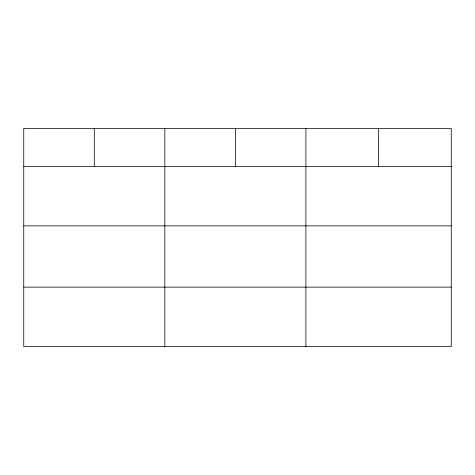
<?xml version="1.0" encoding="UTF-8"?>
<svg xmlns="http://www.w3.org/2000/svg" width="475" height="475" viewBox="0 0 475 475"><rect width="100%" height="100%" fill="white"/><g stroke="black" fill="none" stroke-linecap="round" stroke-linejoin="round"><path stroke-width="0.71" d="M451.25 225.88L451.25 128.41L23.75 128.41L23.75 346.59L451.25 346.59L451.25 225.88L23.75 225.88M23.75 166.428L451.25 166.428M23.75 287.137L451.25 287.137M378.575 128.41L378.575 166.428M305.9 128.41L305.9 346.59M235.362 128.41L235.362 166.428M164.825 128.41L164.825 346.59M94.288 128.41L94.288 166.428"/></g></svg>
